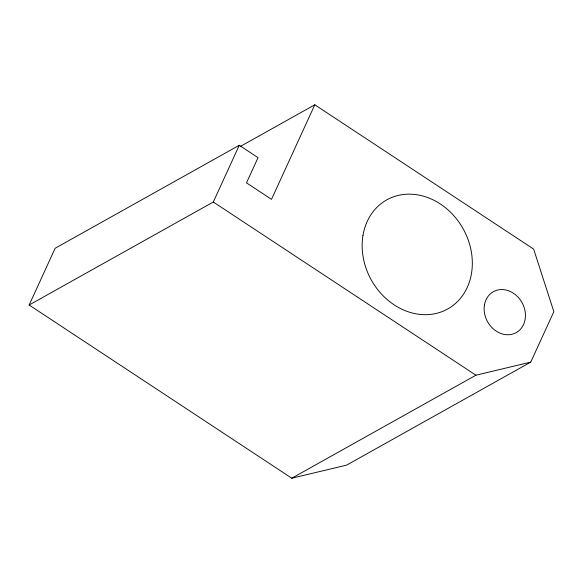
<?xml version="1.0" encoding="UTF-8"?>
<svg xmlns="http://www.w3.org/2000/svg" width="583" height="583" viewBox="0 0 583 583"><rect width="100%" height="100%" fill="white"/><g stroke="black" fill="none" stroke-linecap="round" stroke-linejoin="round"><path stroke-width="0.87" d="M29.15 305.018L55.13 248.278L239.278 145.269L258.036 157.643L246.492 182.858L271.503 199.35L314.798 104.787L533.649 249.116L553.85 311.679L530.756 362.116L346.608 465.132L291.777 478.213L29.15 305.018L213.298 202.01L239.278 145.269M240.189 146.522L314.798 104.787M291.777 478.213L475.925 375.204L530.756 362.116M213.298 202.01L475.925 375.204M362.947 235.612A62.483 52.572 60.8 0 0 436.288 313.414A62.483 52.572 60.8 0 0 452.495 214.245A62.483 52.572 60.8 0 0 362.947 235.612M484.429 305.106A23.429 19.713 60.8 0 0 511.925 334.278A23.429 19.713 60.8 0 0 518.003 297.09A23.429 19.713 60.8 0 0 484.429 305.106"/></g></svg>
